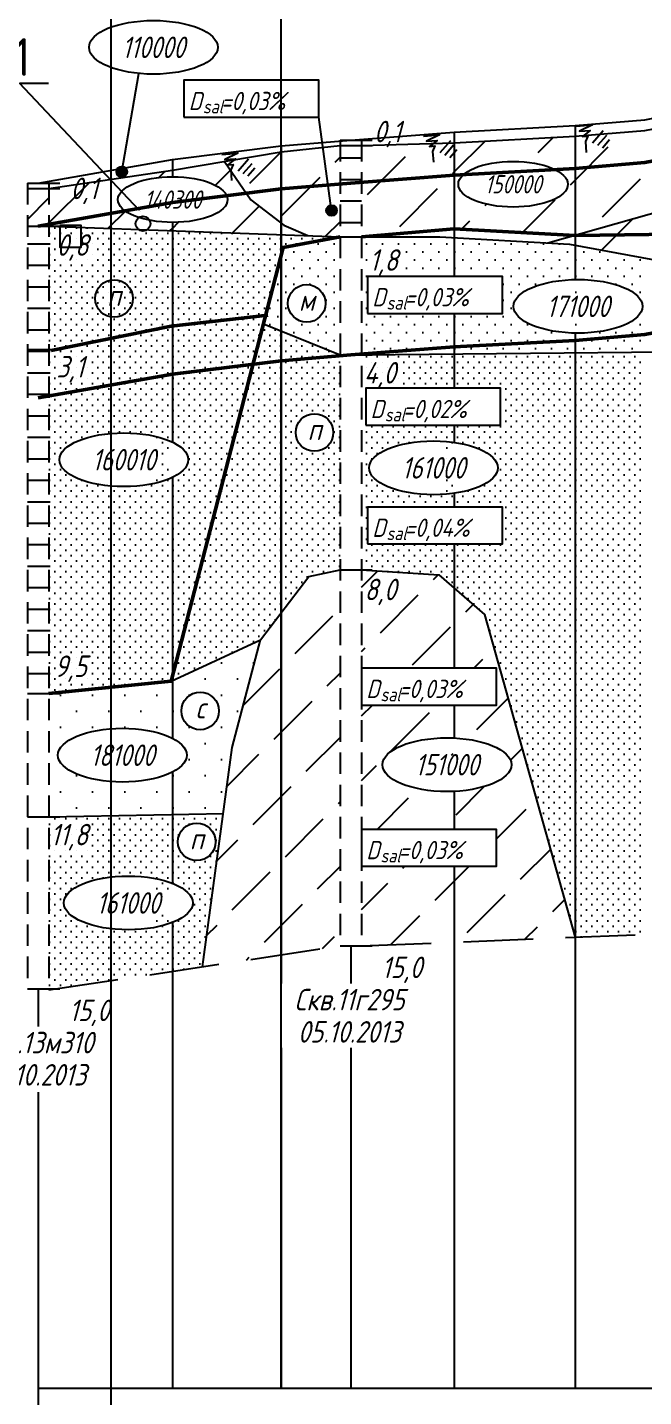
# Model space of a CAD drawing. Extents: x 0 to 841, y 0 to 683.
# Drawn here: x 94 to 151.4, y 396.1 to 523.5 of the extents above; entities that cross this region are included whole.
import ezdxf
from ezdxf import colors
from ezdxf.entities.mleader import LeaderData, LeaderLine
from ezdxf.enums import TextEntityAlignment as Align
from ezdxf.math import Vec2, Vec3

# ---------------------------------------------------------------- set-up
doc = ezdxf.new("R2010")
doc.units = 0
doc.linetypes.add('ИИ27003', pattern=[9.5, 6.5, -3])
doc.linetypes.add('ИИHidden', pattern=[3, 2, -1])
for name, color, linetype, lineweight in [('ИИ_ГЕОЛОГИЯ_025', 7, 'Continuous', 25), ('ИИ_ГЕОЛОГИЯ_050', 7, 'Continuous', 50), ('ИИ_ПРОФИЛЬ_025', 7, 'Continuous', 25)]:
    doc.layers.add(name, color=color, linetype=linetype, lineweight=lineweight)
doc.layers.add('Коридор', color=7, linetype='Continuous', plot=False)
for name, color, linetype in [('Оформление', 7, 'Continuous'), ('Профиль', 7, 'Continuous'), ('ТХ-Л', 140, 'Continuous')]:
    doc.layers.add(name, color=color, linetype=linetype)
doc.styles.add('GOST-2.304_Type-B', font='GOST Common.ttf')
doc.styles.add('VNIPISIMPLEXCUR', font='simplex.shx', dxfattribs={"width": 0.8, "oblique": 15})
doc.linetypes.add('ИИ27001', pattern='A,2.5,[1,3dservice.shx,S=1.85,R=180,X=0,Y=0],2.5,-1', length=6)
doc.linetypes.add('ИИ27002', pattern='A,2,-0.6,[1,3dservice.shx,S=0.6,R=30,X=0.9,Y=0],-0.6,[1,3dservice.shx,S=0.6,R=-30,X=0.3,Y=0],-0.6,[1,3dservice.shx,S=0.6,R=210,X=-0.3,Y=0],-0.6,[1,3dservice.shx,S=0.6,R=150,X=-0.9,Y=0],-0.6,2', length=7)
doc.linetypes.add('ИИ27005', pattern='A,2.5,[1,3dservice.shx,S=1.85,R=180.00002,X=0,Y=0],2.5,-2,[4,3dservice.shx,S=0.5,R=0,X=0,Y=0],-2', length=9)
pattern_1 = [(45, (-1057.9413, -162.623), (-3, 3), [])]
pattern_2 = [(360, (-1057.94127, -162.62284), (0.5, 0.5), [0, -1])]
pattern_3 = [(360, (-1057.9413, -162.6228), (1.5, 1.5), [0, -3])]
pattern_4 = [(45, (-1054.9413, -162.623), (-3, 3), [5, -2])]
pattern_5 = [(360, (-1057.9413, -162.62284), (0.75, 0.75), [0, -1.5])]
pattern_6 = [(360, (-1057.9413, -162.6228), (7e-16, 2), [])]

# ---------------------------------------------------------------- blocks, each defined once
blk = doc.blocks.new('ИИ25020')
at = {"color": 0, "linetype": 'Continuous', "lineweight": 25}
blk.add_ellipse((0, 0), major_axis=(-6, 0), ratio=0.416667, dxfattribs=at)
at = {"color": 0, "linetype": 'Continuous', "style": 'VNIPISIMPLEXCUR', "oblique": 15, "width": 0.75}
blk.add_attdef('INDEX', text='', height=2, dxfattribs=at).set_placement((0, 0), align=Align.MIDDLE_CENTER)
blk = doc.blocks.new('ИИ16001')
at = {"linetype": 'Continuous', "lineweight": 25}
h = blk.add_hatch(color=0, dxfattribs=at)
edge = h.paths.add_edge_path()
edge.add_arc((0, 0), 0.5, 0, 360)
at = {"color": 0, "linetype": 'Continuous', "lineweight": 25}
blk.add_circle((0, 0), 0.5, dxfattribs=at)
blk = doc.blocks.new('ИИ25010')
at = {"color": 0, "linetype": 'Continuous', "lineweight": 25}
for points in [[(0, 0), (3, 0), (0.5, -1), (2.5, -1), (1, -2), (2, -2), (1.5, -3), (1.5, -5)], [(4.94, -1.23), (2.82, -3.35)], [(5.47, -2.12), (3.7, -3.88)], [(6, -3), (4.59, -4.41)]]:
    blk.add_lwpolyline(points, dxfattribs=at)
blk = doc.blocks.new('ИИ25042')
at = {"color": 0, "linetype": 'Continuous', "lineweight": 25}
blk.add_circle((0, 0), 1.75, dxfattribs=at)
at = {"color": 0, "linetype": 'Continuous', "style": 'VNIPISIMPLEXCUR', "oblique": 15, "width": 0.8}
blk.add_attdef('CAPTION', text='', height=2, dxfattribs=at).set_placement((0, 0.3), align=Align.MIDDLE_CENTER)

msp = doc.modelspace()

# ---------------------------------------------------------------- hatches: boundary and pattern name
at = {"layer": 'ИИ_ГЕОЛОГИЯ_025'}
h = msp.add_hatch(dxfattribs=at)
h.set_pattern_fill('ИИ_СУПЕСЬ', color=256, pattern_type=2)
h.set_pattern_definition(pattern_4)
h.paths.add_polyline_path([(133.75, 512.784), (125.115, 512.534), (125.115, 504.034), (133.75, 504.784)])
h.paths.add_polyline_path([(125.406, 512.013), (129.264, 511.694), (130.221, 515.266), (126.363, 515.585)], flags=9)
h = msp.add_hatch(dxfattribs=at)
h.set_pattern_fill('ИИ_СУПЕСЬ', color=256, pattern_type=2)
h.set_pattern_definition(pattern_4)
h.paths.add_polyline_path([(151.5, 513.934), (145, 513.384), (145, 504.166), (151.5, 505.991)])
h = msp.add_hatch(dxfattribs=at)
h.set_pattern_fill('ИИ_СУПЕСЬ', color=256, pattern_type=2)
h.set_pattern_definition(pattern_4)
h.paths.add_polyline_path([(121.514, 512.361), (117.635, 511.94), (117.635, 505.288), (117.87, 505.106), (120.107, 504.145), (123.115, 504.034), (123.115, 512.534), (121.514, 512.361), (122.255, 506.977, -0.4548345), (122.823, 506.482, -1), (121.823, 506.482, -0.3747268), (122.255, 506.977)])
h = msp.add_hatch(dxfattribs=at)
h.set_pattern_fill('ИИ_КОНСИСТЕНЦИЯ_01', color=256, pattern_type=2)
h.set_pattern_definition(pattern_6)
h.paths.add_polyline_path([(125.115, 512.534), (123.115, 512.534), (123.115, 504.034), (125.115, 504.034)])
h = msp.add_hatch(dxfattribs=at)
h.set_pattern_fill('ИИ_СУПЕСЬ', color=256, pattern_type=2)
h.set_pattern_definition(pattern_4)
h.paths.add_polyline_path([(145, 513.384), (133.75, 512.784), (133.75, 504.784), (145, 504.166)])
edge = h.paths.add_edge_path(flags=16)
edge.add_ellipse((139.23, 508.923), major_axis=(-5.1, 0), ratio=0.4166667, start_angle=0, end_angle=360)
h.paths.add_polyline_path([(135.352, 507.762), (142.88, 507.534), (143.564, 510.084), (136.035, 510.312)], flags=8)
h = msp.add_hatch(dxfattribs=at)
h.set_pattern_fill('ИИ_СУГЛИНОК', color=256, pattern_type=2)
h.set_pattern_definition(pattern_1)
edge = h.paths.add_edge_path()
edge.add_line((114.794, 507.488), (112.354, 511.051))
edge.add_line((112.354, 511.051), (107.5, 510.234))
edge.add_line((107.5, 510.234), (107.5, 509.621))
edge.add_ellipse((107.526, 507.496), major_axis=(-5.1, 0), ratio=0.4166667, start_angle=89.71116, end_angle=270.28884, ccw=False)
edge.add_line((107.5, 505.371), (107.5, 504.61))
edge.add_line((107.5, 504.61), (117.635, 504.237))
edge.add_line((117.635, 504.237), (117.635, 505.288))
edge.add_line((117.635, 505.288), (114.794, 507.488))
h = msp.add_hatch(dxfattribs=at)
h.set_pattern_fill('ИИ_СУПЕСЬ', color=256, pattern_type=2)
h.set_pattern_definition(pattern_4)
h.paths.add_polyline_path([(117.635, 511.94), (113.258, 511.204), (112.656, 510.738), (113.155, 510.773), (112.941, 510.256), (112.946, 510.188), (114.794, 507.488), (117.635, 505.288)])
h = msp.add_hatch(dxfattribs=at)
h.set_pattern_fill('ИИ_СУГЛИНОК', color=256, pattern_type=2)
h.set_pattern_definition(pattern_1)
edge = h.paths.add_edge_path()
edge.add_ellipse((107.526, 507.496), major_axis=(-5.1, 0), ratio=0.4166667, start_angle=270.28884, end_angle=449.71116, ccw=False)
edge.add_line((107.5, 509.621), (107.5, 510.234))
edge.add_line((107.5, 510.234), (96, 508.534))
edge.add_line((96, 508.534), (96, 505.034))
edge.add_line((96, 505.034), (107.5, 504.61))
edge.add_line((107.5, 504.61), (107.5, 505.371))
h.paths.add_polyline_path([(97.143, 506.718), (101, 506.399), (101.957, 509.97), (98.1, 510.289)], flags=9)
h = msp.add_hatch(dxfattribs=at)
h.set_pattern_fill('ИИ_КОНСИСТЕНЦИЯ_04', color=256, pattern_type=2)
h.set_pattern_definition([(45, (-1057.9413, -162.6228), (-1.4142136, 1.4142136), [])])
h.paths.add_polyline_path([(96, 508.534), (94, 508.534), (94, 505.034), (96, 505.034)])
h = msp.add_hatch(dxfattribs=at)
h.set_pattern_fill('ИИ_СУГЛИНОК', color=256, pattern_type=2)
h.set_pattern_definition(pattern_1)
h.paths.add_polyline_path([(151.5, 504.246), (145, 504.166), (145, 503.241), (151.5, 502.043)])
h.paths.add_polyline_path([(151.5, 505.991), (145, 504.166), (151.5, 504.246)])
h.paths.add_polyline_path([(145, 504.166), (142.464, 503.454), (144.474, 503.338), (145, 503.241)])
h.paths.add_polyline_path([(158.75, 509.01), (153.547, 506.566), (151.5, 505.991), (151.5, 504.246), (158.75, 504.334)])
h.paths.add_polyline_path([(158.75, 504.334), (151.5, 504.246), (151.5, 502.043), (152.393, 501.878), (158.75, 498.468)])
h = msp.add_hatch(dxfattribs=at)
h.set_pattern_fill('ИИ_КОНСИСТЕНЦИЯ_01', color=256, pattern_type=2)
h.set_pattern_definition(pattern_6)
h.paths.add_polyline_path([(96, 505.034), (94, 505.034), (94, 461.534), (96, 461.534)])
h = msp.add_hatch(dxfattribs=at)
h.set_pattern_fill('ИИ_ПЕСОК_ПЫЛЕВАТЫЙ', color=256, pattern_type=2)
h.set_pattern_definition(pattern_2)
edge = h.paths.add_edge_path()
edge.add_ellipse((102.971, 483.284), major_axis=(-6, 0), ratio=0.4166667, start_angle=220.98735, end_angle=499.01265, ccw=False)
edge.add_line((107.5, 484.924), (107.5, 504.61))
edge.add_line((107.5, 504.61), (96, 505.034))
edge.add_line((96, 505.034), (96, 461.534))
edge.add_line((96, 461.534), (107.365, 462.67))
edge.add_line((107.365, 462.67), (107.5, 463.193))
edge.add_line((107.5, 463.193), (107.5, 481.645))
h.paths.add_polyline_path([(95.665, 462.25), (100.208, 461.931), (101.165, 465.503), (96.622, 465.822)], flags=9)
h.paths.add_polyline_path([(95.843, 501.45), (100.386, 501.131), (101.343, 504.703), (96.8, 505.022)], flags=9)
h = msp.add_hatch(dxfattribs=at)
h.set_pattern_fill('ИИ_ПЕСОК_ПЫЛЕВАТЫЙ', color=256, pattern_type=2)
h.set_pattern_definition(pattern_2)
edge = h.paths.add_edge_path()
edge.add_line((117.635, 502.383), (117.635, 504.237))
edge.add_line((117.635, 504.237), (107.5, 504.61))
edge.add_line((107.5, 504.61), (107.5, 484.924))
edge.add_ellipse((102.971, 483.284), major_axis=(-6, 0), ratio=0.4166667, start_angle=139.01265, end_angle=220.98735, ccw=False)
edge.add_line((107.5, 481.645), (107.5, 463.193))
edge.add_line((107.5, 463.193), (117.635, 502.383))
h.paths.add_polyline_path([(123.115, 504.034), (117.635, 504.237), (117.635, 502.383), (117.806, 503.043)])
h = msp.add_hatch(dxfattribs=at)
h.set_pattern_fill('ИИ_ПЕСОК_МЕЛКИЙ', color=256, pattern_type=2)
h.set_pattern_definition(pattern_5)
h.paths.add_polyline_path([(123.115, 504.034), (117.806, 503.043), (117.635, 502.383), (117.635, 495.265), (123.115, 493.045)])
h.paths.add_polyline_path([(118.255, 497.838, -1), (121.755, 497.838, -1)], flags=16)
h.paths.add_polyline_path([(118.897, 496.893), (120.935, 496.715), (121.471, 498.715), (119.433, 498.893)], flags=8)
h = msp.add_hatch(dxfattribs=at)
h.set_pattern_fill('ИИ_ПЕСОК_МЕЛКИЙ', color=256, pattern_type=2)
h.set_pattern_definition(pattern_5)
h.paths.add_polyline_path([(133.75, 493.125), (133.75, 496.908), (125.675, 496.908), (125.675, 500.337), (133.75, 500.337), (133.75, 503.953), (132.402, 504.03), (125.115, 504.034), (125.115, 493.034)])
h.paths.add_polyline_path([(124.987, 500.053), (129.225, 499.734), (130.182, 503.305), (125.944, 503.624)], flags=9)
h = msp.add_hatch(dxfattribs=at)
h.set_pattern_fill('ИИ_ПЕСОК_МЕЛКИЙ', color=256, pattern_type=2)
h.set_pattern_definition(pattern_5)
edge = h.paths.add_edge_path()
edge.add_ellipse((145.276, 497.56), major_axis=(-6, 0), ratio=0.4166667, start_angle=272.63464, end_angle=447.36536, ccw=False)
edge.add_line((145, 500.058), (145, 503.241))
edge.add_line((145, 503.241), (144.474, 503.338))
edge.add_line((144.474, 503.338), (133.75, 503.953))
edge.add_line((133.75, 503.953), (133.75, 500.337))
edge.add_line((133.75, 500.337), (138.231, 500.337))
edge.add_line((138.231, 500.337), (138.231, 496.908))
edge.add_line((138.231, 496.908), (133.75, 496.908))
edge.add_line((133.75, 496.908), (133.75, 493.125))
edge.add_line((133.75, 493.125), (145, 493.243))
edge.add_line((145, 493.243), (145, 495.063))
h = msp.add_hatch(dxfattribs=at)
h.set_pattern_fill('ИИ_ПЕСОК_МЕЛКИЙ', color=256, pattern_type=2)
h.set_pattern_definition(pattern_5)
h.paths.add_polyline_path([(117.635, 502.383), (115.969, 495.94), (117.635, 495.265)])
h = msp.add_hatch(dxfattribs=at)
h.set_pattern_fill('ИИ_ПЕСОК_МЕЛКИЙ', color=256, pattern_type=2)
h.set_pattern_definition(pattern_5)
edge = h.paths.add_edge_path()
edge.add_line((151.5, 502.043), (145, 503.241))
edge.add_line((145, 503.241), (145, 500.058))
edge.add_ellipse((145.276, 497.56), major_axis=(-6, 0), ratio=0.4166667, start_angle=87.36536, end_angle=272.63464, ccw=False)
edge.add_line((145, 495.063), (145, 493.243))
edge.add_line((145, 493.243), (151.5, 493.311))
edge.add_line((151.5, 493.311), (151.5, 502.043))
h = msp.add_hatch(dxfattribs=at)
h.set_pattern_fill('ИИ_ПЕСОК_ПЫЛЕВАТЫЙ', color=256, pattern_type=2)
h.set_pattern_definition(pattern_2)
h.paths.add_polyline_path([(117.635, 495.265), (115.969, 495.94), (107.5, 463.193), (107.5, 462.732), (115.707, 466.525), (117.635, 469.048)])
h = msp.add_hatch(dxfattribs=at)
h.set_pattern_fill('ИИ_ПЕСОК_ПЫЛЕВАТЫЙ', color=256, pattern_type=2)
h.set_pattern_definition(pattern_2)
h.paths.add_polyline_path([(123.115, 493.045), (117.635, 495.265), (117.635, 469.048), (120.212, 472.418), (123.115, 473.034)])
h.paths.add_polyline_path([(118.981, 485.816, -1), (122.481, 485.816, -1)], flags=16)
h.paths.add_polyline_path([(119.737, 484.872), (121.547, 484.694), (122.083, 486.694), (120.273, 486.872)], flags=8)
h = msp.add_hatch(dxfattribs=at)
h.set_pattern_fill('ИИ_ПЕСОК_ПЫЛЕВАТЫЙ', color=256, pattern_type=2)
h.set_pattern_definition(pattern_2)
edge = h.paths.add_edge_path()
edge.add_line((145, 493.243), (133.75, 493.125))
edge.add_line((133.75, 493.125), (133.75, 489.93))
edge.add_line((133.75, 489.93), (138.07, 489.93))
edge.add_line((138.07, 489.93), (138.07, 486.501))
edge.add_line((138.07, 486.501), (133.75, 486.501))
edge.add_line((133.75, 486.501), (133.75, 484.897))
edge.add_ellipse((131.813, 482.53), major_axis=(-6, 0), ratio=0.4166667, start_angle=108.83069, end_angle=251.16931, ccw=False)
edge.add_line((133.75, 480.164), (133.75, 478.879))
edge.add_line((133.75, 478.879), (138.231, 478.879))
edge.add_line((138.231, 478.879), (138.231, 475.45))
edge.add_line((138.231, 475.45), (133.75, 475.45))
edge.add_line((133.75, 475.45), (133.75, 471.33))
edge.add_line((133.75, 471.33), (136.574, 468.89))
edge.add_line((136.574, 468.89), (145, 438.806))
edge.add_line((145, 438.806), (145, 493.243))
h = msp.add_hatch(dxfattribs=at)
h.set_pattern_fill('ИИ_ПЕСОК_ПЫЛЕВАТЫЙ', color=256, pattern_type=2)
h.set_pattern_definition(pattern_2)
h.paths.add_polyline_path([(145, 438.838), (151.5, 439.1), (151.5, 493.311), (145, 493.243)])
h = msp.add_hatch(dxfattribs=at)
h.set_pattern_fill('ИИ_ПЕСОК_ПЫЛЕВАТЫЙ', color=256, pattern_type=2)
h.set_pattern_definition(pattern_2)
edge = h.paths.add_edge_path()
edge.add_line((133.75, 493.125), (125.115, 493.034))
edge.add_line((125.115, 493.034), (125.115, 473.034))
edge.add_line((125.115, 473.034), (132.324, 472.563))
edge.add_line((132.324, 472.563), (133.75, 471.33))
edge.add_line((133.75, 471.33), (133.75, 475.45))
edge.add_line((133.75, 475.45), (125.674, 475.45))
edge.add_line((125.674, 475.45), (125.674, 478.879))
edge.add_line((125.674, 478.879), (133.75, 478.879))
edge.add_line((133.75, 478.879), (133.75, 480.164))
edge.add_ellipse((131.813, 482.53), major_axis=(-6, 0), ratio=0.4166667, start_angle=251.16931, end_angle=468.83069, ccw=False)
edge.add_line((133.75, 484.897), (133.75, 486.501))
edge.add_line((133.75, 486.501), (125.514, 486.501))
edge.add_line((125.514, 486.501), (125.514, 489.93))
edge.add_line((125.514, 489.93), (133.75, 489.93))
edge.add_line((133.75, 489.93), (133.75, 493.125))
h.paths.add_polyline_path([(124.481, 489.557), (129.024, 489.238), (129.981, 492.81), (125.438, 493.129)], flags=9)
h = msp.add_hatch(dxfattribs=at)
h.set_pattern_fill('ИИ_СУПЕСЬ', color=256, pattern_type=2)
h.set_pattern_definition(pattern_4)
h.paths.add_polyline_path([(117.635, 469.048), (115.707, 466.525), (113.077, 456.497), (110.284, 436.095), (117.635, 437.206)])
h.paths.add_polyline_path([(123.115, 473.034), (120.212, 472.418), (117.635, 469.048), (117.635, 437.206), (123.115, 438.034)])
h = msp.add_hatch(dxfattribs=at)
h.set_pattern_fill('ИИ_СУПЕСЬ', color=256, pattern_type=2)
h.set_pattern_definition(pattern_4)
h.paths.add_polyline_path([(133.75, 471.33), (132.324, 472.563), (125.115, 473.034), (125.115, 463.879), (133.75, 463.879)])
h.paths.add_polyline_path([(124.52, 469.392), (129.063, 469.073), (130.02, 472.644), (125.477, 472.963)], flags=9)
h = msp.add_hatch(dxfattribs=at)
h.set_pattern_fill('ИИ_СУПЕСЬ', color=256, pattern_type=2)
h.set_pattern_definition(pattern_4)
edge = h.paths.add_edge_path()
edge.add_line((137.672, 463.879), (137.672, 460.45))
edge.add_line((137.672, 460.45), (133.75, 460.45))
edge.add_line((133.75, 460.45), (133.75, 457.383))
edge.add_ellipse((133.067, 454.899), major_axis=(-6, 0), ratio=0.4166667, start_angle=96.54112, end_angle=263.45888, ccw=False)
edge.add_line((133.75, 452.416), (133.75, 448.879))
edge.add_line((133.75, 448.879), (137.672, 448.879))
edge.add_line((137.672, 448.879), (137.672, 445.45))
edge.add_line((137.672, 445.45), (133.75, 445.45))
edge.add_line((133.75, 445.45), (133.75, 438.383))
edge.add_line((133.75, 438.383), (144.991, 438.837))
edge.add_line((144.991, 438.837), (136.574, 468.89))
edge.add_line((136.574, 468.89), (133.75, 471.33))
edge.add_line((133.75, 471.33), (133.75, 463.879))
edge.add_line((133.75, 463.879), (137.672, 463.879))
h = msp.add_hatch(dxfattribs=at)
h.set_pattern_fill('ИИ_ПЕСОК_СРЕДНИЙ', color=256, pattern_type=2)
h.set_pattern_definition(pattern_3)
edge = h.paths.add_edge_path()
edge.add_line((115.707, 466.525), (107.5, 462.732))
edge.add_line((107.5, 462.732), (107.5, 457.358))
edge.add_ellipse((102.839, 455.784), major_axis=(-6, 0), ratio=0.4166667, start_angle=140.97806, end_angle=219.02194, ccw=False)
edge.add_line((107.5, 454.21), (107.5, 450.258))
edge.add_line((107.5, 450.258), (112.236, 450.35))
edge.add_line((112.236, 450.35), (113.077, 456.497))
edge.add_line((113.077, 456.497), (115.707, 466.525))
h = msp.add_hatch(dxfattribs=at)
h.set_pattern_fill('ИИ_ПЕСОК_СРЕДНИЙ', color=256, pattern_type=2)
h.set_pattern_definition(pattern_3)
edge = h.paths.add_edge_path()
edge.add_line((107.5, 462.732), (107.365, 462.67))
edge.add_line((107.365, 462.67), (96, 461.534))
edge.add_line((96, 461.534), (96, 450.034))
edge.add_line((96, 450.034), (107.5, 450.258))
edge.add_line((107.5, 450.258), (107.5, 454.21))
edge.add_ellipse((102.839, 455.784), major_axis=(-6, 0), ratio=0.4166667, start_angle=219.02194, end_angle=500.97806, ccw=False)
edge.add_line((107.5, 457.358), (107.5, 462.732))
h = msp.add_hatch(dxfattribs=at)
h.set_pattern_fill('ИИ_СУПЕСЬ', color=256, pattern_type=2)
h.set_pattern_definition(pattern_4)
edge = h.paths.add_edge_path()
edge.add_line((133.75, 460.45), (125.115, 460.45))
edge.add_line((125.115, 460.45), (125.115, 448.879))
edge.add_line((125.115, 448.879), (133.75, 448.879))
edge.add_line((133.75, 448.879), (133.75, 452.416))
edge.add_ellipse((133.067, 454.899), major_axis=(-6, 0), ratio=0.4166667, start_angle=263.45888, end_angle=456.54112, ccw=False)
edge.add_line((133.75, 457.383), (133.75, 460.45))
h = msp.add_hatch(dxfattribs=at)
h.set_pattern_fill('ИИ_ПЕСОК_ПЫЛЕВАТЫЙ', color=256, pattern_type=2)
h.set_pattern_definition(pattern_2)
h.paths.add_polyline_path([(96, 450.034), (96, 434.034), (96.656, 434.034), (110.284, 436.095), (112.236, 450.35)])
edge = h.paths.add_edge_path(flags=16)
edge.add_ellipse((103.386, 442.034), major_axis=(-6, 0), ratio=0.4166667, start_angle=0, end_angle=360)
h.paths.add_polyline_path([(108.008, 447.719, -1), (111.508, 447.719, -1)], flags=16)
h.paths.add_polyline_path([(98.967, 440.668), (107.538, 440.4), (108.342, 443.4), (99.77, 443.668)], flags=8)
h.paths.add_polyline_path([(108.764, 446.775), (110.573, 446.597), (111.109, 448.597), (109.3, 448.775)], flags=8)
h.paths.add_polyline_path([(95.285, 446.575), (100.742, 446.256), (101.699, 449.827), (96.242, 450.146)], flags=9)
h = msp.add_hatch(dxfattribs=at)
h.set_pattern_fill('ИИ_ПЕСОК_ПЫЛЕВАТЫЙ', color=256, pattern_type=2)
h.set_pattern_definition(pattern_2)
edge = h.paths.add_edge_path()
edge.add_line((112.236, 450.35), (107.5, 450.258))
edge.add_line((107.5, 450.258), (107.5, 443.854))
edge.add_ellipse((103.386, 442.034), major_axis=(-6, 0), ratio=0.4166667, start_angle=133.2842, end_angle=226.7158, ccw=False)
edge.add_line((107.5, 440.215), (107.5, 435.674))
edge.add_line((107.5, 435.674), (110.284, 436.095))
edge.add_line((110.284, 436.095), (112.236, 450.35))
h.paths.add_polyline_path([(108.008, 447.719, -1), (111.508, 447.719, -1)], flags=16)
h.paths.add_polyline_path([(108.764, 446.775), (110.573, 446.597), (111.109, 448.597), (109.3, 448.775)], flags=8)
h = msp.add_hatch(dxfattribs=at)
h.set_pattern_fill('ИИ_СУПЕСЬ', color=256, pattern_type=2)
h.set_pattern_definition(pattern_4)
h.paths.add_polyline_path([(125.115, 445.45), (125.115, 438.034), (133.75, 438.383), (133.75, 445.45)])

# ---------------------------------------------------------------- linework, layer by layer
for points in [[(101.756, 587.253), (101.756, 180.884)], [(97.001, 505.08), (97.001, 503.08), (99.001, 503.08), (99.001, 505.08), (97.001, 505.08)]]:
    msp.add_lwpolyline(points)
msp.add_circle((104.756, 505.253), 0.686)
at = {"layer": 'ИИ_ГЕОЛОГИЯ_025', "flags": 128}
for points in [[(102.78, 510.086), (104.366, 519.233)], [(125.115, 512.534), (133.75, 512.784), (145, 513.384), (151.5, 513.934), (158.75, 515.334), (163, 515.834), (170.5, 516.434), (177.75, 514.184), (182.75, 515.134), (188.245, 514.584)], [(122.323, 506.482), (121.128, 515.169)], [(96, 508.534), (107.5, 510.234), (117.635, 511.94), (123.115, 512.534)], [(123.115, 513.034), (126.115, 513.034)], [(123.115, 512.534), (126.115, 512.534)], [(112.354, 511.051), (114.794, 507.488), (117.87, 505.106), (120.107, 504.145)], [(163.117, 512.133), (159.929, 509.563), (153.547, 506.566), (142.464, 503.454)], [(94, 509.034), (97, 509.034)], [(94, 508.534), (97, 508.534)], [(94, 505.034), (97, 505.034)], [(96, 505.034), (123.115, 504.034)], [(123.115, 504.034), (126.115, 504.034)], [(125.115, 504.034), (132.402, 504.03), (144.474, 503.338), (152.393, 501.878), (159.698, 497.959), (164.388, 494.347), (170.155, 491.196), (174.845, 489.967), (180.381, 489.352), (188.245, 489.084)], [(94, 493.534), (97, 493.534)], [(123.115, 493.034), (126.115, 493.034)], [(110.284, 436.095), (113.077, 456.497), (115.707, 466.525), (120.212, 472.418), (123.115, 473.034)], [(123.115, 473.034), (126.115, 473.034)], [(125.115, 473.034), (132.324, 472.563), (136.574, 468.89), (145, 438.806)], [(94, 461.534), (97, 461.534)], [(94, 450.034), (97, 450.034)], [(123.115, 438.034), (126.115, 438.034)], [(94, 434.034), (97, 434.034)]]:
    msp.add_lwpolyline(points, dxfattribs=at)
for points in [[(108.572, 515.169), (121.128, 515.169), (121.128, 518.598), (108.572, 518.598)], [(125.675, 496.908), (138.231, 496.908), (138.231, 500.337), (125.675, 500.337)], [(125.514, 486.501), (138.07, 486.501), (138.07, 489.93), (125.514, 489.93)], [(125.674, 475.45), (138.231, 475.45), (138.231, 478.879), (125.674, 478.879)], [(125.115, 460.45), (137.672, 460.45), (137.672, 463.879), (125.115, 463.879)], [(125.115, 445.45), (137.672, 445.45), (137.672, 448.879), (125.115, 448.879)]]:
    msp.add_lwpolyline(points, close=True, dxfattribs=at)
at = {"layer": 'ИИ_ГЕОЛОГИЯ_025', "linetype": 'ИИHidden', "flags": 128}
for points in [[(123.115, 513.034), (123.115, 438.034)], [(125.115, 513.034), (125.115, 438.034)], [(94, 509.034), (94, 434.034)], [(96, 509.034), (96, 434.034)]]:
    msp.add_lwpolyline(points, dxfattribs=at)
at = {"layer": 'ИИ_ГЕОЛОГИЯ_025', "linetype": 'ИИ27002', "flags": 128}
for points in [[(115.969, 495.94), (123.13, 493.038)], [(125.115, 493.034), (166.007, 493.462)], [(107.365, 462.67), (115.707, 466.525)], [(96, 450.034), (112.273, 450.351)]]:
    msp.add_lwpolyline(points, dxfattribs=at)
at = {"layer": 'ИИ_ГЕОЛОГИЯ_025', "linetype": 'ИИ27003', "flags": 128}
for points in [[(125.115, 438.034), (188.245, 440.584)], [(95.999, 433.935), (123.115, 438.034)]]:
    msp.add_lwpolyline(points, dxfattribs=at)
at = {"layer": 'ИИ_ГЕОЛОГИЯ_050', "linetype": 'ИИ27001', "flags": 128}
for points in [[(125.115, 504.034), (133.75, 504.784), (145, 504.166), (158.75, 504.334), (170.5, 505.434), (177.75, 503.184), (182.75, 503.609), (188.245, 503.584)], [(96, 461.534), (107.365, 462.67), (117.806, 503.043), (123.115, 504.034)]]:
    msp.add_lwpolyline(points, dxfattribs=at)
at = {"layer": 'ИИ_ГЕОЛОГИЯ_050', "linetype": 'ИИ27005', "flags": 128}
msp.add_lwpolyline([(116.374, 496.751), (107.382, 495.713), (96.215, 493.44)], dxfattribs=at)
at = {"layer": 'ИИ_ПРОФИЛЬ_025'}
for points in [[(95, 509.034), (107.5, 511.234), (117.635, 512.484), (124.115, 513.034), (133.75, 513.784), (145, 514.384), (151.5, 514.934), (158.75, 516.334), (163, 516.834), (170.5, 517.434), (177.75, 515.184), (182.75, 516.134), (189.245, 515.584)], [(133.75, 513.784), (133.75, 500.337)], [(145, 514.384), (145, 500.058)], [(117.635, 512.484), (117.635, 434.533)], [(107.5, 511.234), (107.5, 509.621)], [(107.5, 505.371), (107.5, 484.924)], [(133.75, 496.908), (133.75, 489.93)], [(145, 495.063), (145, 396.884)], [(133.75, 486.501), (133.75, 484.897)], [(107.5, 481.645), (107.5, 457.358)], [(133.75, 480.164), (133.75, 478.879)], [(133.75, 475.45), (133.75, 463.879)], [(133.75, 460.45), (133.75, 457.383)], [(107.5, 454.21), (107.5, 443.854)], [(133.75, 452.416), (133.75, 448.879)], [(133.75, 445.45), (133.75, 396.884)], [(107.5, 440.215), (107.5, 396.884)], [(124.115, 438.034), (124.115, 434.533)], [(95.001, 434.034), (95.001, 430.533)], [(117.635, 428.533), (117.635, 396.884)], [(124.115, 428.533), (124.115, 396.884)], [(95, 424.434), (95, 396.884)], [(95, 396.884), (219.06, 396.884)], [(95, 396.884), (95, 93.884)]]:
    msp.add_lwpolyline(points, dxfattribs=at)
at = {"layer": 'Коридор', "color": 30, "linetype": 'Continuous', "lineweight": 50}
for points in [[(95, 505.034), (107.5, 507.234), (117.635, 508.484), (124.115, 509.034), (133.75, 509.784), (145, 510.384), (151.5, 510.934), (158.75, 512.334), (163, 512.834), (170.5, 513.434), (177.75, 511.184), (182.75, 512.134), (189.245, 511.584), (199.495, 509.184), (203.995, 507.884), (206.574, 509.334), (210.245, 509.584), (219.06, 508.984)], [(95, 489.034), (107.5, 491.234), (117.635, 492.484), (124.115, 493.034), (133.75, 493.784), (145, 494.384), (151.5, 494.934), (158.75, 496.334), (163, 496.834), (170.5, 497.434), (177.75, 495.184), (182.75, 496.134), (189.245, 495.584), (199.495, 493.184), (203.995, 491.884), (206.574, 493.334), (210.245, 493.584), (219.06, 492.984)]]:
    msp.add_lwpolyline(points, dxfattribs=at)
at = {"layer": 'Оформление'}
for p, q in [((117.635, 515.484), (117.635, 564.129)), ((117.635, 512.484), (117.635, 515.484)), ((117.635, 396.884), (117.635, 512.484))]:
    msp.add_line(p, q, dxfattribs=at)
at = {"layer": 'Профиль'}
msp.add_lwpolyline([(95, 509.034), (107.5, 511.234), (117.635, 512.484), (124.115, 513.034), (133.75, 513.784), (145, 514.384), (151.5, 514.934), (158.75, 516.334), (163, 516.834), (170.5, 517.434), (177.75, 515.184), (182.75, 516.134), (189.245, 515.584), (199.495, 513.184), (203.995, 511.884), (206.574, 513.334), (210.245, 513.584), (219.06, 512.984)], dxfattribs=at)

# ---------------------------------------------------------------- block references
at = {"layer": 'ИИ_ГЕОЛОГИЯ_025'}
for name, p, values in [('ИИ25020', (105.728, 521.668), {'INDEX': '110000'}), ('ИИ25042', (102.059, 498.289), {'CAPTION': 'п'}), ('ИИ25042', (120.005, 497.838), {'CAPTION': 'м'}), ('ИИ25020', (145.276, 497.56), {'INDEX': '171000'}), ('ИИ25042', (120.731, 485.816), {'CAPTION': 'п'}), ('ИИ25020', (102.971, 483.284), {'INDEX': '160010'}), ('ИИ25020', (131.813, 482.53), {'INDEX': '161000'}), ('ИИ25042', (110.081, 459.9), {'CAPTION': 'с'}), ('ИИ25020', (102.839, 455.784), {'INDEX': '181000'}), ('ИИ25020', (133.067, 454.899), {'INDEX': '151000'}), ('ИИ25042', (109.758, 447.719), {'CAPTION': 'п'}), ('ИИ25020', (103.386, 442.034), {'INDEX': '161000'})]:
    msp.add_blockref(name, p, dxfattribs=at).add_auto_attribs(values)
at = {"layer": 'ИИ_ГЕОЛОГИЯ_025', "xscale": 0.5, "yscale": 0.5, "zscale": 0.5, "rotation": 4.047593419999987}
for p in [(130.883, 513.411), (145.115, 514.333), (112.087, 511.7)]:
    msp.add_blockref('ИИ25010', p, dxfattribs=at)
at = {"layer": 'ИИ_ГЕОЛОГИЯ_025', "xscale": 0.8500000000000001, "yscale": 0.8500000000000001, "zscale": 0.8500000000000001}
for p, values in [((139.23, 508.923), {'INDEX': '150000'}), ((107.526, 507.496), {'INDEX': '140300'})]:
    msp.add_blockref('ИИ25020', p, dxfattribs=at).add_auto_attribs(values)
at = {"layer": 'ИИ_ГЕОЛОГИЯ_025'}
for p in [(102.78, 510.086), (122.323, 506.482)]:
    msp.add_blockref('ИИ16001', p, dxfattribs=at)

# ---------------------------------------------------------------- texts
at = {"layer": 'ИИ_ГЕОЛОГИЯ_025', "style": 'VNIPISIMPLEXCUR', "oblique": 15, "width": 0.8}
for s, height, p in [('D  =0,03%%%', 1.7, (109.009, 515.824)), ('sal', 1.275, (110.326, 515.518)), ('D  =0,03%%%', 1.7, (126.112, 497.564)), ('sal', 1.275, (127.429, 497.258)), ('D  =0,02%%%', 1.7, (125.951, 487.156)), ('sal', 1.275, (127.267, 486.85)), ('D  =0,04%%%', 1.7, (126.112, 476.105)), ('sal', 1.275, (127.428, 475.799)), ('D  =0,03%%%', 1.7, (125.553, 461.105)), ('sal', 1.275, (126.869, 460.799)), ('D  =0,03%%%', 1.7, (125.553, 446.105)), ('sal', 1.275, (126.869, 445.799))]:
    msp.add_text(s, height=height, dxfattribs=at).set_placement(p)
for s, p in [('0,1', (126.263, 513.83)), ('0,1', (98, 508.534)), ('0,8', (96.7, 503.267)), ('1,8', (125.843, 501.869)), ('3,1', (96.7, 491.937)), ('4,0', (125.338, 491.374)), ('8,0', (125.377, 471.208)), ('9,5', (96.522, 464.067)), ('11,8', (96.142, 448.392)), ('15,0', (126.984, 436.034)), ('15,0', (97.869, 432.034))]:
    msp.add_text(s, height=2, dxfattribs=at).set_placement(p, align=Align.MIDDLE_LEFT)
for s, p in [('Скв.11г295', (123.984, 434.034)), ('05.10.2013', (123.984, 431.034)), ('Скв.13м310', (94.869, 430.034)), ('01.10.2013', (94.869, 427.034))]:
    msp.add_text(s, height=2, dxfattribs=at).set_placement(p, align=Align.TOP_CENTER)

# ---------------------------------------------------------------- leaders
at = {"layer": 'ТХ-Л', "linetype": 'Continuous'}
ml = msp.add_multileader_mtext('Standard', dxfattribs=at)
ml.set_content('1', color=256, style='GOST-2.304_Type-B')
ml.set_leader_properties()
ml.build(insert=Vec2(0, 0))
ml.multileader.update_dxf_attribs({"has_dogleg": 0, "text_left_attachment_type": 6, "text_right_attachment_type": 6, "dogleg_length": 1, "arrow_head_size": 0.18})
ctx = ml.context
ctx.base_point, ctx.char_height, ctx.arrow_head_size, ctx.landing_gap_size, ctx.plane_origin = Vec3(93.269, 518.317), 3.5, 0.18, 0, Vec3(104.531, 506.385)
ctx.left_attachment, ctx.right_attachment, ctx.text_align_type = 6, 6, 2
notes = []
notes.append((ctx, [(0, (1, 1, 0), (92.269, 518.317), (1, 0), 1, [(0, [(104.531, 506.385), (93.269, 518.317)], 0, [])])]))
ctx.mtext.insert, ctx.mtext.alignment, ctx.mtext.line_spacing_factor, ctx.mtext.flow_direction = Vec3(94.319, 522.517), 3, 0.908571, 5
for ctx, leaders in notes:
    for number, flags, end, landing, length, lines in leaders:
        leader = LeaderData()
        leader.index, (leader.has_last_leader_line, leader.has_dogleg_vector, leader.attachment_direction) = number, flags
        leader.last_leader_point, leader.dogleg_vector, leader.dogleg_length = Vec3(end), Vec3(landing), length
        for number, points, colour, breaks in lines:
            line = LeaderLine()
            line.index, line.vertices, line.color, line.breaks = number, Vec3.list(points), colors.encode_raw_color(colour), breaks
            leader.lines.append(line)
        ctx.leaders.append(leader)

doc.saveas('drawing.dxf')
